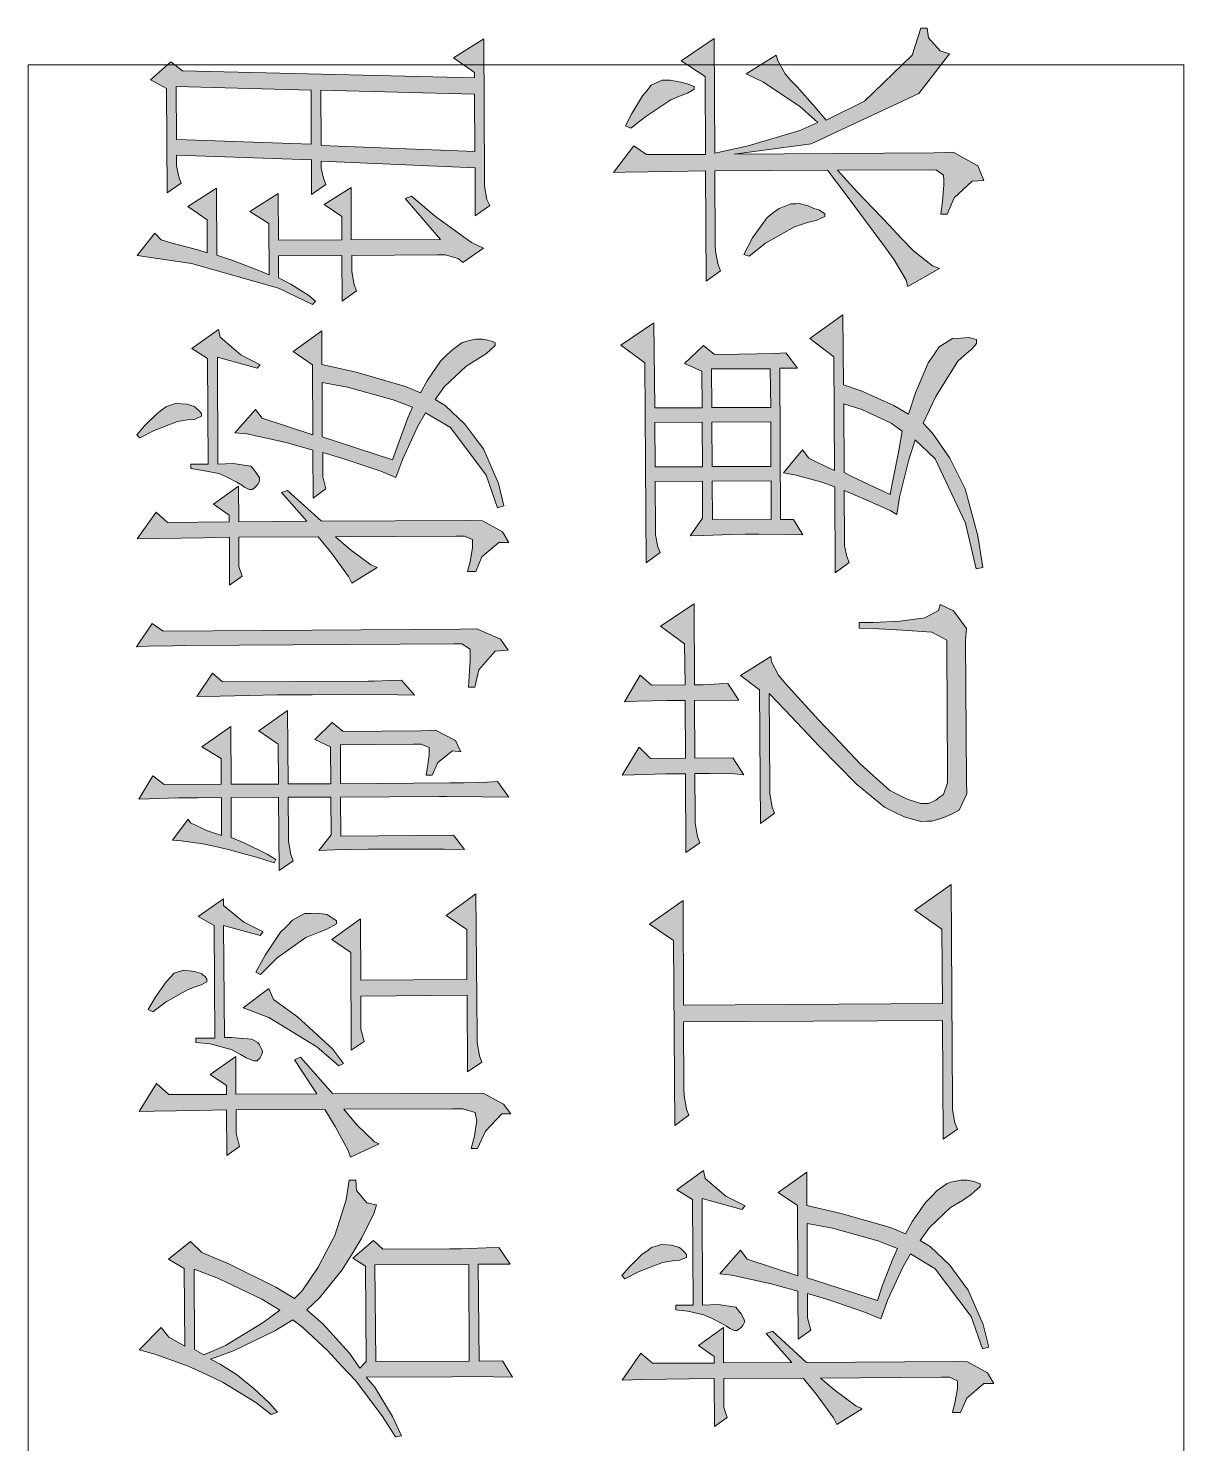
# Model space of a CAD drawing. Header units: millimetres. Extents: x 568 to 57335, y 85 to 28579.
# Drawn here: x 56625.32 to 56647.66, y 28352.49 to 28379.85 of the extents above; entities that cross this region are included whole.
import ezdxf

# ---------------------------------------------------------------- set-up
doc = ezdxf.new("R2010")
doc.units = ezdxf.units.MM

msp = doc.modelspace()

# ---------------------------------------------------------------- hatches: boundary and pattern name
h = msp.add_hatch(color=0)
h.dxf.hatch_style = 2
h.paths.add_polyline_path([(56636.637, 28377.058), (56637.032, 28377.574), (56637.275, 28377.407), (56638.415, 28377.407), (56638.407, 28378.912), (56637.944, 28379.215), (56638.582, 28379.648), (56638.597, 28377.43), (56639.243, 28377.574), (56640.238, 28377.871), (56640.588, 28378.023), (56640.238, 28378.334), (56639.539, 28378.805), (56639.205, 28378.965), (56639.782, 28379.329), (56639.813, 28379.215), (56639.957, 28378.965), (56640.063, 28378.836), (56640.185, 28378.714), (56640.527, 28378.327), (56640.747, 28378.068), (56641.492, 28378.44), (56642.411, 28379.329), (56642.578, 28379.846), (56642.7, 28379.846), (56642.73, 28379.664), (56642.95, 28379.413), (56643.133, 28379.352), (56642.54, 28378.585), (56640.458, 28377.612), (56638.969, 28377.415), (56642.836, 28377.438), (56643.201, 28377.453), (56643.68, 28377.187), (56643.794, 28376.906), (56643.573, 28376.891), (56643.224, 28376.571), (56643.087, 28376.252), (56642.966, 28376.252), (56642.996, 28376.496), (56643.026, 28376.822), (56643.026, 28376.913), (56643.019, 28377.005), (56642.882, 28377.103), (56642.745, 28377.111), (56640.967, 28377.103), (56641.347, 28376.685), (56641.97, 28376.032), (56642.198, 28375.789), (56642.434, 28375.546), (56642.806, 28375.257), (56642.943, 28375.204), (56642.327, 28374.854), (56642.297, 28374.976), (56642.061, 28375.371), (56641.864, 28375.645), (56641.659, 28375.926), (56641.119, 28376.655), (56640.777, 28377.103), (56638.597, 28377.088), (56638.605, 28375.667), (56638.612, 28375.531), (56638.658, 28375.272), (56638.703, 28375.158), (56638.43, 28374.961), (56638.415, 28377.088), (56637.754, 28377.081), (56636.865, 28377.065)])
h = msp.add_hatch(color=0)
h.paths.add_polyline_path([(56633.947, 28378.995), (56633.545, 28379.276), (56634.13, 28379.641), (56634.145, 28376.936), (56634.145, 28376.792), (56634.19, 28376.534), (56634.244, 28376.42), (56633.962, 28376.222), (56633.962, 28377.149), (56630.984, 28377.278), (56630.984, 28377.217), (56630.984, 28377.141), (56631.03, 28376.951), (56631.075, 28376.83), (56630.802, 28376.632), (56630.802, 28377.301), (56628.188, 28377.392), (56628.188, 28377.286), (56628.188, 28377.187), (56628.234, 28376.974), (56628.28, 28376.853), (56628.006, 28376.663), (56627.998, 28378.684), (56627.687, 28378.851), (56628.082, 28379.2), (56628.302, 28379.025), (56633.947, 28378.889)])
h.paths.add_polyline_path([(56630.984, 28377.582), (56633.955, 28377.468), (56633.947, 28378.57), (56630.977, 28378.653)])
h.paths.add_polyline_path([(56628.188, 28377.696), (56630.794, 28377.605), (56630.794, 28378.653), (56628.181, 28378.722)])
h = msp.add_hatch(color=0)
h.dxf.hatch_style = 2
h.paths.add_polyline_path([(56636.872, 28377.962), (56636.994, 28378.197), (56637.199, 28378.539), (56637.283, 28378.638), (56637.366, 28378.744), (56637.579, 28378.843), (56637.7, 28378.843), (56637.731, 28378.843), (56637.868, 28378.82), (56637.974, 28378.798), (56638.08, 28378.767), (56638.194, 28378.722), (56638.194, 28378.699), (56638.194, 28378.668), (56638.065, 28378.592), (56637.944, 28378.547), (56637.746, 28378.463), (56637.26, 28378.144), (56636.971, 28377.916)])
h = msp.add_hatch(color=0)
h.dxf.hatch_style = 2
h.paths.add_polyline_path([(56633.294, 28375.766), (56632.61, 28376.556), (56632.732, 28376.602), (56633.195, 28376.207), (56633.894, 28375.705), (56634.122, 28375.599), (56633.727, 28375.318), (56633.636, 28375.394), (56633.385, 28375.47), (56633.233, 28375.47), (56631.577, 28375.455), (56631.577, 28375.288), (56631.577, 28375.143), (56631.622, 28374.885), (56631.668, 28374.771), (56631.395, 28374.573), (56631.387, 28375.455), (56630.164, 28375.447), (56630.164, 28375.022), (56630.399, 28374.9), (56630.749, 28374.68), (56630.878, 28374.573), (56630.817, 28374.505), (56630.164, 28374.824), (56628.477, 28375.303), (56627.429, 28375.455), (56627.771, 28375.888), (56627.892, 28375.759), (56628.15, 28375.683), (56628.599, 28375.561), (56628.781, 28375.508), (56628.781, 28376.146), (56628.409, 28376.404), (56628.963, 28376.754), (56628.971, 28375.462), (56629.275, 28375.356), (56629.784, 28375.166), (56629.981, 28375.082), (56629.974, 28376.07), (56629.609, 28376.306), (56630.156, 28376.655), (56630.164, 28375.751), (56631.387, 28375.759), (56631.387, 28376.207), (56631.045, 28376.442), (56631.569, 28376.769), (56631.569, 28375.759)])
h = msp.add_hatch(color=0)
h.dxf.hatch_style = 2
h.paths.add_polyline_path([(56639.159, 28375.477), (56639.326, 28375.797), (56639.607, 28376.192), (56639.729, 28376.283), (56639.843, 28376.366), (56640.063, 28376.45), (56640.17, 28376.45), (56640.23, 28376.458), (56640.398, 28376.412), (56640.512, 28376.366), (56640.618, 28376.328), (56640.724, 28376.26), (56640.724, 28376.207), (56640.557, 28376.131), (56640.39, 28376.093), (56640.139, 28376.009), (56639.577, 28375.69), (56639.258, 28375.439)])
h = msp.add_hatch(color=0)
h.paths.add_polyline_path([(56639.927, 28371.253), (56640.291, 28371.701), (56640.413, 28371.534), (56640.527, 28371.481), (56640.77, 28371.36), (56640.907, 28371.299), (56640.899, 28373.495), (56640.436, 28373.852), (56641.074, 28374.307), (56641.081, 28372.955), (56641.423, 28372.841), (56642.054, 28372.552), (56642.343, 28372.385), (56642.479, 28372.803), (56642.722, 28373.381), (56642.829, 28373.532), (56642.935, 28373.692), (56643.193, 28373.852), (56643.353, 28373.859), (56643.505, 28373.867), (56643.657, 28373.829), (56643.657, 28373.791), (56643.657, 28373.753), (56643.566, 28373.646), (56643.475, 28373.57), (56643.292, 28373.411), (56642.867, 28372.727), (56642.624, 28372.211), (56642.806, 28372.021), (56643.14, 28371.534), (56643.285, 28371.238), (56643.437, 28370.942), (56643.68, 28370.038), (56643.778, 28369.422), (56643.649, 28369.399), (56643.444, 28370.281), (56642.859, 28371.527), (56642.472, 28371.891), (56642.35, 28371.504), (56642.168, 28370.782), (56642.115, 28370.448), (56641.985, 28370.524), (56641.476, 28370.752), (56641.097, 28370.911), (56641.104, 28369.924), (56641.104, 28369.84), (56641.15, 28369.635), (56641.195, 28369.521), (56640.922, 28369.323), (56640.914, 28370.98), (56640.663, 28371.071), (56640.17, 28371.208)])
h.paths.add_polyline_path([(56641.097, 28371.261), (56641.248, 28371.185), (56641.697, 28370.972), (56641.985, 28370.835), (56642.031, 28371.071), (56642.153, 28371.686), (56642.221, 28372.059), (56642.008, 28372.211), (56641.438, 28372.476), (56641.089, 28372.59)])
h = msp.add_hatch(color=0)
h.dxf.hatch_style = 2
h.paths.add_polyline_path([(56629.746, 28373.274), (56628.979, 28373.487), (56628.986, 28371.42), (56629.282, 28371.436), (56629.624, 28371.382), (56629.677, 28371.322), (56629.731, 28371.253), (56629.791, 28371.162), (56629.791, 28371.124), (56629.791, 28371.094), (56629.761, 28371.033), (56629.731, 28370.995), (56629.7, 28370.965), (56629.655, 28370.934), (56629.602, 28370.934), (56629.51, 28370.972), (56629.45, 28371.018), (56629.358, 28371.071), (56629.184, 28371.162), (56629.1, 28371.2), (56629.009, 28371.238), (56628.697, 28371.299), (56628.469, 28371.337), (56628.469, 28371.42), (56628.804, 28371.42), (56628.789, 28373.464), (56628.485, 28373.654), (56629.001, 28374.026), (56629.032, 28373.874), (56629.434, 28373.532), (56629.807, 28373.343)])
h = msp.add_hatch(color=0)
h.paths.add_polyline_path([(56629.715, 28372.476), (56629.845, 28372.309), (56630.825, 28371.99), (56630.817, 28373.343), (56630.445, 28373.601), (56630.999, 28373.996), (56630.999, 28373.35), (56631.66, 28373.198), (56632.618, 28372.925), (56632.906, 28372.803), (56633.043, 28373.046), (56633.294, 28373.411), (56633.408, 28373.525), (56633.529, 28373.639), (56633.712, 28373.776), (56633.78, 28373.791), (56633.849, 28373.814), (56633.978, 28373.836), (56634.038, 28373.836), (56634.099, 28373.836), (56634.206, 28373.821), (56634.251, 28373.806), (56634.297, 28373.791), (56634.35, 28373.768), (56634.35, 28373.715), (56634.183, 28373.563), (56634.008, 28373.449), (56633.78, 28373.312), (56633.37, 28372.925), (56633.188, 28372.674), (56633.385, 28372.552), (56633.765, 28372.195), (56633.94, 28371.96), (56634.122, 28371.717), (56634.411, 28371.048), (56634.517, 28370.615), (56634.396, 28370.577), (56634.175, 28371.208), (56633.484, 28372.127), (56633.005, 28372.416), (56632.853, 28372.157), (56632.565, 28371.527), (56632.428, 28371.162), (56632.139, 28371.284), (56631.425, 28371.527), (56631.015, 28371.648), (56631.015, 28371.177), (56631.075, 28370.942), (56630.832, 28370.767), (56630.825, 28371.694), (56630.308, 28371.838), (56629.548, 28372.005), (56629.32, 28372.028)])
h.paths.add_polyline_path([(56631.007, 28371.952), (56632.367, 28371.504), (56632.473, 28371.808), (56632.663, 28372.317), (56632.754, 28372.522), (56632.375, 28372.666), (56631.493, 28372.909), (56631.007, 28373.001)])
h = msp.add_hatch(color=0)
h.paths.add_polyline_path([(56637.267, 28369.513), (56637.245, 28373.381), (56636.781, 28373.722), (56637.419, 28374.155), (56637.435, 28372.507), (56638.354, 28372.507), (56638.346, 28373.221), (56638.012, 28373.365), (56638.377, 28373.715), (56638.589, 28373.54), (56639.068, 28373.548), (56639.759, 28373.563), (56639.972, 28373.57), (56640.192, 28373.274), (56639.851, 28373.274), (56639.866, 28370.349), (56640.116, 28370.349), (56640.299, 28370.053), (56640.01, 28370.06), (56639.448, 28370.068), (56639.182, 28370.068), (56638.908, 28370.06), (56638.384, 28370.045), (56638.118, 28370.038), (56638.361, 28370.38), (56638.361, 28371.094), (56637.442, 28371.086), (56637.45, 28370.159), (56637.45, 28370.053), (56637.495, 28369.825), (56637.541, 28369.711)])
h.paths.add_polyline_path([(56638.544, 28371.375), (56639.676, 28371.375), (56639.676, 28372.241), (56638.536, 28372.233)])
h.paths.add_polyline_path([(56638.551, 28370.342), (56639.683, 28370.349), (56639.683, 28371.101), (56638.544, 28371.094)])
h.paths.add_polyline_path([(56638.536, 28372.514), (56639.676, 28372.514), (56639.668, 28373.267), (56638.529, 28373.267)])
h.paths.add_polyline_path([(56637.442, 28371.367), (56638.361, 28371.367), (56638.354, 28372.233), (56637.435, 28372.226)])
h = msp.add_hatch(color=0)
h.dxf.hatch_style = 2
h.paths.add_polyline_path([(56627.421, 28371.99), (56627.573, 28372.165), (56627.816, 28372.4), (56627.907, 28372.469), (56627.998, 28372.537), (56628.188, 28372.598), (56628.287, 28372.59), (56628.386, 28372.583), (56628.538, 28372.537), (56628.583, 28372.492), (56628.629, 28372.454), (56628.675, 28372.4), (56628.675, 28372.347), (56628.538, 28372.287), (56628.401, 28372.279), (56628.211, 28372.249), (56627.755, 28372.074), (56627.482, 28371.929)])
h = msp.add_hatch(color=0)
h.dxf.hatch_style = 2
h.paths.add_polyline_path([(56630.711, 28370.319), (56630.217, 28370.873), (56630.338, 28370.911), (56630.992, 28370.319), (56633.849, 28370.334), (56634.107, 28370.326), (56634.494, 28370.114), (56634.616, 28369.908), (56634.418, 28369.908), (56634.092, 28369.627), (56633.978, 28369.346), (56633.818, 28369.346), (56633.864, 28369.536), (56633.909, 28369.81), (56633.909, 28369.886), (56633.909, 28369.962), (56633.757, 28370.03), (56633.598, 28370.03), (56631.265, 28370.015), (56631.546, 28369.772), (56631.949, 28369.475), (56632.071, 28369.422), (56631.577, 28369.118), (56631.516, 28369.247), (56631.189, 28369.696), (56630.931, 28370.015), (56629.396, 28370.007), (56629.396, 28369.445), (56629.457, 28369.255), (56629.214, 28369.08), (56629.214, 28370.007), (56628.72, 28370), (56627.831, 28369.984), (56627.429, 28369.977), (56627.793, 28370.493), (56628.014, 28370.296), (56629.206, 28370.304), (56629.206, 28370.433), (56628.903, 28370.645), (56629.389, 28370.995), (56629.396, 28370.304)])
h = msp.add_hatch(color=0)
h.dxf.hatch_style = 2
h.paths.add_polyline_path([(56638.202, 28367.158), (56638.369, 28367.158), (56638.688, 28367.173), (56638.848, 28367.181), (56639.06, 28366.862), (56638.202, 28366.854), (56638.209, 28365.737), (56638.946, 28365.745), (56639.159, 28365.418), (56638.977, 28365.434), (56638.506, 28365.441), (56638.209, 28365.441), (56638.217, 28364.621), (56638.217, 28364.484), (56638.263, 28364.226), (56638.308, 28364.104), (56638.035, 28363.914), (56638.027, 28365.434), (56637.64, 28365.434), (56637.032, 28365.418), (56636.804, 28365.411), (56637.131, 28365.95), (56637.351, 28365.73), (56638.027, 28365.737), (56638.02, 28366.854), (56637.678, 28366.854), (56637.1, 28366.839), (56636.85, 28366.824), (56637.153, 28367.341), (56637.374, 28367.151), (56638.02, 28367.158), (56638.012, 28367.948), (56637.549, 28368.29), (56638.194, 28368.723)])
h = msp.add_hatch(color=0)
h.dxf.hatch_style = 2
h.paths.add_polyline_path([(56639.478, 28364.476), (56639.463, 28367.059), (56639.091, 28367.333), (56639.676, 28367.705), (56639.691, 28367.599), (56639.828, 28367.341), (56639.949, 28367.196), (56640.078, 28367.052), (56640.603, 28366.482), (56641.005, 28366.057), (56641.408, 28365.631), (56641.978, 28365.114), (56642.145, 28365.031), (56642.312, 28364.947), (56642.578, 28364.864), (56642.669, 28364.864), (56642.73, 28364.864), (56642.867, 28364.925), (56642.943, 28364.985), (56643.019, 28365.038), (56643.095, 28365.259), (56643.095, 28365.426), (56643.079, 28367.872), (56643.079, 28368.017), (56642.791, 28368.176), (56642.51, 28368.191), (56642.221, 28368.214), (56641.666, 28368.245), (56641.385, 28368.252), (56641.385, 28368.359), (56641.666, 28368.359), (56642.175, 28368.389), (56642.419, 28368.419), (56642.654, 28368.45), (56642.92, 28368.594), (56642.95, 28368.708), (56643.209, 28368.587), (56643.459, 28368.245), (56643.444, 28368.024), (56643.459, 28365.297), (56643.467, 28365.046), (56643.323, 28364.735), (56643.171, 28364.659), (56643.026, 28364.59), (56642.791, 28364.522), (56642.7, 28364.522), (56642.578, 28364.514), (56642.259, 28364.605), (56642.069, 28364.697), (56641.879, 28364.788), (56641.332, 28365.244), (56640.975, 28365.601), (56640.618, 28365.965), (56639.957, 28366.664), (56639.645, 28366.991), (56639.661, 28365.19), (56639.661, 28365.046), (56639.706, 28364.788), (56639.752, 28364.674)])
h = msp.add_hatch(color=0)
h.dxf.hatch_style = 2
h.paths.add_polyline_path([(56628.363, 28367.918), (56628.12, 28367.91), (56627.641, 28367.903), (56627.413, 28367.888), (56627.717, 28368.343), (56627.93, 28368.191), (56633.674, 28368.229), (56633.993, 28368.237), (56634.456, 28368.039), (56634.601, 28367.827), (56634.35, 28367.804), (56634.031, 28367.447), (56633.955, 28367.113), (56633.833, 28367.113), (56633.849, 28367.318), (56633.864, 28367.629), (56633.864, 28367.736), (56633.864, 28367.842), (56633.704, 28367.948), (56633.552, 28367.948)])
h = msp.add_hatch(color=0)
h.dxf.hatch_style = 2
h.paths.add_polyline_path([(56632.792, 28366.953), (56632.466, 28366.961), (56631.478, 28366.968), (56630.81, 28366.961), (56630.141, 28366.961), (56629.032, 28366.938), (56628.583, 28366.93), (56628.887, 28367.379), (56629.077, 28367.211), (56631.896, 28367.227), (56632.01, 28367.227), (56632.329, 28367.242), (56632.542, 28367.249)])
h = msp.add_hatch(color=0)
h.dxf.hatch_style = 2
h.paths.add_polyline_path([(56629.062, 28364.978), (56628.599, 28364.97), (56628.226, 28364.97), (56627.657, 28364.955), (56627.459, 28364.947), (56627.733, 28365.396), (56627.953, 28365.228), (56629.054, 28365.236), (56629.054, 28365.73), (56628.682, 28365.958), (56629.237, 28366.353), (56629.244, 28365.236), (56630.164, 28365.236), (56630.156, 28366.011), (56629.784, 28366.269), (56630.338, 28366.657), (56630.346, 28365.244), (56631.174, 28365.244), (56631.167, 28365.958), (56630.863, 28366.102), (56631.197, 28366.429), (56631.41, 28366.254), (56632.922, 28366.269), (56633.195, 28366.277), (56633.583, 28366.079), (56633.689, 28365.859), (56633.522, 28365.882), (56633.241, 28365.654), (56633.134, 28365.411), (56633.013, 28365.411), (56633.043, 28365.57), (56633.074, 28365.798), (56633.074, 28365.867), (56633.074, 28365.943), (56632.922, 28366.011), (56632.77, 28366.011), (56631.357, 28365.996), (56631.357, 28365.244), (56633.476, 28365.259), (56633.735, 28365.259), (56634.198, 28365.274), (56634.396, 28365.289), (56634.616, 28364.985), (56634.092, 28364.993), (56633.415, 28365), (56633.264, 28365), (56631.357, 28364.985), (56631.364, 28364.233), (56633.545, 28364.248), (56633.757, 28363.975), (56633.362, 28363.982), (56632.61, 28363.982), (56632.253, 28363.982), (56631.904, 28363.982), (56631.243, 28363.967), (56630.939, 28363.952), (56631.182, 28364.256), (56631.174, 28364.985), (56630.346, 28364.985), (56630.354, 28364.271), (56630.354, 28364.134), (56630.399, 28363.876), (56630.445, 28363.754), (56630.171, 28363.565), (56630.164, 28364.985), (56629.244, 28364.978), (56629.244, 28364.203), (56629.51, 28364.096), (56629.943, 28363.884), (56630.111, 28363.777), (56630.08, 28363.717), (56629.753, 28363.815), (56629.191, 28363.975), (56628.941, 28364.028), (56628.697, 28364.081), (56628.28, 28364.142), (56628.112, 28364.15), (56628.416, 28364.56), (56628.462, 28364.491), (56628.789, 28364.332), (56629.062, 28364.241)])
h = msp.add_hatch(color=0)
h.dxf.hatch_style = 2
h.paths.add_polyline_path([(56637.822, 28358.641), (56637.799, 28362.212), (56637.336, 28362.531), (56637.982, 28362.987), (56637.989, 28360.966), (56642.996, 28360.997), (56642.988, 28362.433), (56642.464, 28362.797), (56643.163, 28363.299), (56643.193, 28359.082), (56643.193, 28358.945), (56643.239, 28358.687), (56643.285, 28358.565), (56643.011, 28358.375), (56642.996, 28360.67), (56637.989, 28360.64), (56637.997, 28359.356), (56638.004, 28359.211), (56638.05, 28358.953), (56638.096, 28358.839)])
h = msp.add_hatch(color=0)
h.dxf.hatch_style = 2
h.paths.add_polyline_path([(56629.807, 28362.311), (56629.1, 28362.501), (56629.115, 28360.336), (56629.252, 28360.336), (56629.472, 28360.32), (56629.564, 28360.313), (56629.647, 28360.305), (56629.761, 28360.244), (56629.791, 28360.199), (56629.822, 28360.146), (56629.852, 28360.077), (56629.852, 28360.055), (56629.829, 28359.986), (56629.807, 28359.948), (56629.784, 28359.918), (56629.746, 28359.887), (56629.685, 28359.887), (56629.533, 28359.948), (56629.427, 28360.009), (56629.267, 28360.1), (56628.842, 28360.214), (56628.561, 28360.244), (56628.561, 28360.328), (56628.933, 28360.328), (56628.918, 28362.501), (56628.606, 28362.676), (56629.1, 28363.018), (56629.1, 28362.888), (56629.488, 28362.569), (56629.867, 28362.379)])
h = msp.add_hatch(color=0)
h.dxf.hatch_style = 2
h.paths.add_polyline_path([(56631.569, 28360.092), (56631.562, 28361.984), (56631.189, 28362.235), (56631.744, 28362.63), (56631.752, 28361.445), (56633.803, 28361.46), (56633.803, 28362.425), (56633.4, 28362.698), (56633.978, 28363.116), (56634, 28360.381), (56634, 28360.244), (56634.046, 28359.986), (56634.092, 28359.865), (56633.818, 28359.675), (56633.811, 28361.156), (56631.752, 28361.141), (56631.752, 28360.503), (56631.82, 28360.26)])
h = msp.add_hatch(color=0)
h.dxf.hatch_style = 2
h.paths.add_polyline_path([(56629.814, 28361.559), (56629.723, 28361.604), (56629.905, 28361.931), (56630.202, 28362.372), (56630.316, 28362.486), (56630.43, 28362.607), (56630.665, 28362.736), (56630.787, 28362.736), (56630.916, 28362.744), (56631.098, 28362.714), (56631.159, 28362.676), (56631.22, 28362.638), (56631.281, 28362.592), (56631.281, 28362.539), (56631.098, 28362.433), (56630.916, 28362.364), (56630.688, 28362.273), (56630.133, 28361.878)])
h = msp.add_hatch(color=0)
h.dxf.hatch_style = 2
h.paths.add_polyline_path([(56627.733, 28360.837), (56627.641, 28360.883), (56627.778, 28361.111), (56627.991, 28361.414), (56628.067, 28361.498), (56628.143, 28361.582), (56628.325, 28361.642), (56628.431, 28361.627), (56628.538, 28361.612), (56628.675, 28361.574), (56628.705, 28361.544), (56628.743, 28361.521), (56628.773, 28361.468), (56628.773, 28361.445), (56628.773, 28361.414), (56628.667, 28361.354), (56628.553, 28361.316), (56628.401, 28361.263), (56627.991, 28361.027)])
h = msp.add_hatch(color=0)
h.dxf.hatch_style = 2
h.paths.add_polyline_path([(56630.065, 28361.073), (56630.528, 28360.738), (56631.205, 28360.123), (56631.417, 28359.834), (56631.326, 28359.789), (56630.901, 28360.161), (56629.974, 28360.723), (56629.48, 28360.913), (56629.974, 28361.285)])
h = msp.add_hatch(color=0)
h.dxf.hatch_style = 2
h.paths.add_polyline_path([(56630.589, 28359.956), (56631.212, 28359.249), (56633.879, 28359.264), (56634.13, 28359.257), (56634.509, 28359.052), (56634.654, 28358.862), (56634.479, 28358.862), (56634.16, 28358.527), (56634.008, 28358.193), (56633.887, 28358.193), (56633.947, 28358.429), (56633.993, 28358.74), (56633.978, 28358.816), (56633.962, 28358.892), (56633.727, 28358.96), (56633.514, 28358.96), (56631.425, 28358.953), (56631.676, 28358.649), (56632.018, 28358.322), (56632.109, 28358.284), (56631.554, 28358.026), (56631.508, 28358.155), (56631.258, 28358.619), (56631.06, 28358.945), (56629.343, 28358.938), (56629.343, 28358.489), (56629.404, 28358.231), (56629.161, 28358.056), (56629.153, 28358.938), (56628.606, 28358.93), (56627.755, 28358.915), (56627.467, 28358.907), (56627.801, 28359.447), (56628.044, 28359.234), (56629.153, 28359.234), (56629.153, 28359.409), (56628.842, 28359.621), (56629.336, 28359.971), (56629.336, 28359.242), (56630.901, 28359.249), (56630.468, 28359.91)])
h = msp.add_hatch(color=0)
h.paths.add_polyline_path([(56628.462, 28356.393), (56628.682, 28356.18), (56629.214, 28355.959), (56630.111, 28355.511), (56630.468, 28355.291), (56630.62, 28355.443), (56630.931, 28355.899), (56631.091, 28356.21), (56631.25, 28356.514), (56631.47, 28357.198), (56631.524, 28357.578), (56631.653, 28357.578), (56631.668, 28357.38), (56631.866, 28357.145), (56632.056, 28357.107), (56632.01, 28356.947), (56631.774, 28356.468), (56631.584, 28356.157), (56631.395, 28355.845), (56630.954, 28355.306), (56630.711, 28355.078), (56631.022, 28354.797), (56631.531, 28354.235), (56631.736, 28353.946), (56631.858, 28354.075), (56631.843, 28355.921), (56631.6, 28356.073), (56631.995, 28356.415), (56632.177, 28356.248), (56633.469, 28356.256), (56633.697, 28356.256), (56634.175, 28356.271), (56634.418, 28356.279), (56634.639, 28355.959), (56634.023, 28355.959), (56634.038, 28354.083), (56634.494, 28354.09), (56634.684, 28353.771), (56634.327, 28353.779), (56633.742, 28353.787), (56633.514, 28353.779), (56631.858, 28353.771), (56632.025, 28353.581), (56632.367, 28353.012), (56632.542, 28352.639), (56632.42, 28352.617), (56632.169, 28353.012), (56631.653, 28353.703), (56631.379, 28353.992), (56631.106, 28354.288), (56630.635, 28354.729), (56630.437, 28354.881), (56630.088, 28354.668), (56629.29, 28354.28), (56628.849, 28354.121), (56629.032, 28354.022), (56629.366, 28353.809), (56629.526, 28353.68), (56629.677, 28353.559), (56629.989, 28353.27), (56630.141, 28353.095), (56630.019, 28353.05), (56629.723, 28353.285), (56629.092, 28353.673), (56628.758, 28353.832), (56628.416, 28353.984), (56627.771, 28354.22), (56627.467, 28354.303), (56627.892, 28354.736), (56628.044, 28354.546), (56628.348, 28354.372), (56628.34, 28355.876), (56628.036, 28356.051)])
h.paths.add_polyline_path([(56632.04, 28354.075), (56633.849, 28354.083), (56633.841, 28355.952), (56632.025, 28355.944)])
h.paths.add_polyline_path([(56628.538, 28354.311), (56628.72, 28354.204), (56629.138, 28354.387), (56629.867, 28354.827), (56630.187, 28355.071), (56629.837, 28355.283), (56629.001, 28355.678), (56628.53, 28355.861)])
h = msp.add_hatch(color=0)
h.dxf.hatch_style = 2
h.paths.add_polyline_path([(56639.121, 28357.016), (56638.354, 28357.228), (56638.361, 28355.162), (56638.658, 28355.177), (56639, 28355.124), (56639.053, 28355.063), (56639.106, 28354.995), (56639.159, 28354.903), (56639.167, 28354.865), (56639.167, 28354.835), (56639.136, 28354.774), (56639.106, 28354.736), (56639.076, 28354.706), (56639.022, 28354.675), (56638.977, 28354.675), (56638.886, 28354.713), (56638.825, 28354.759), (56638.734, 28354.812), (56638.559, 28354.903), (56638.475, 28354.941), (56638.384, 28354.979), (56638.073, 28355.048), (56637.845, 28355.078), (56637.845, 28355.162), (56638.179, 28355.162), (56638.164, 28357.205), (56637.86, 28357.395), (56638.377, 28357.768), (56638.407, 28357.616), (56638.81, 28357.274), (56639.182, 28357.084)])
h = msp.add_hatch(color=0)
h.paths.add_polyline_path([(56639.091, 28356.225), (56639.22, 28356.051), (56640.2, 28355.732), (56640.192, 28357.091), (56639.82, 28357.342), (56640.375, 28357.737), (56640.375, 28357.091), (56641.036, 28356.94), (56641.993, 28356.666), (56642.282, 28356.544), (56642.419, 28356.788), (56642.669, 28357.152), (56642.783, 28357.266), (56642.897, 28357.38), (56643.087, 28357.517), (56643.155, 28357.54), (56643.224, 28357.555), (56643.353, 28357.578), (56643.414, 28357.578), (56643.475, 28357.578), (56643.581, 28357.563), (56643.627, 28357.547), (56643.672, 28357.532), (56643.725, 28357.509), (56643.725, 28357.456), (56643.551, 28357.304), (56643.383, 28357.19), (56643.155, 28357.053), (56642.745, 28356.666), (56642.563, 28356.415), (56642.76, 28356.301), (56643.14, 28355.937), (56643.315, 28355.701), (56643.497, 28355.458), (56643.786, 28354.789), (56643.892, 28354.356), (56643.771, 28354.318), (56643.551, 28354.949), (56642.859, 28355.868), (56642.381, 28356.157), (56642.229, 28355.899), (56641.94, 28355.276), (56641.803, 28354.903), (56641.507, 28355.025), (56640.8, 28355.268), (56640.39, 28355.39), (56640.39, 28354.919), (56640.451, 28354.683), (56640.208, 28354.508), (56640.2, 28355.435), (56639.683, 28355.58), (56638.924, 28355.747), (56638.696, 28355.77)])
h.paths.add_polyline_path([(56640.382, 28355.694), (56641.742, 28355.253), (56641.841, 28355.549), (56642.039, 28356.058), (56642.13, 28356.263), (56641.75, 28356.408), (56640.869, 28356.651), (56640.382, 28356.742)])
h = msp.add_hatch(color=0)
h.dxf.hatch_style = 2
h.paths.add_polyline_path([(56636.796, 28355.739), (56636.948, 28355.906), (56637.191, 28356.149), (56637.283, 28356.21), (56637.374, 28356.279), (56637.564, 28356.339), (56637.662, 28356.332), (56637.761, 28356.324), (56637.913, 28356.279), (56637.959, 28356.241), (56638.004, 28356.195), (56638.05, 28356.142), (56638.05, 28356.089), (56637.913, 28356.035), (56637.776, 28356.02), (56637.586, 28355.99), (56637.131, 28355.815), (56636.857, 28355.671)])
h = msp.add_hatch(color=0)
h.dxf.hatch_style = 2
h.paths.add_polyline_path([(56640.086, 28354.06), (56639.592, 28354.615), (56639.714, 28354.66), (56640.367, 28354.06), (56643.216, 28354.075), (56643.482, 28354.068), (56643.87, 28353.855), (56643.991, 28353.65), (56643.794, 28353.65), (56643.467, 28353.369), (56643.345, 28353.088), (56643.193, 28353.088), (56643.239, 28353.278), (56643.285, 28353.551), (56643.285, 28353.627), (56643.285, 28353.703), (56643.133, 28353.771), (56642.973, 28353.771), (56640.641, 28353.756), (56640.922, 28353.513), (56641.324, 28353.217), (56641.446, 28353.164), (56640.952, 28352.86), (56640.891, 28352.989), (56640.565, 28353.437), (56640.306, 28353.756), (56638.772, 28353.749), (56638.772, 28353.186), (56638.832, 28352.996), (56638.589, 28352.822), (56638.582, 28353.749), (56638.096, 28353.741), (56637.207, 28353.726), (56636.804, 28353.718), (56637.169, 28354.235), (56637.389, 28354.045), (56638.582, 28354.045), (56638.582, 28354.174), (56638.278, 28354.387), (56638.764, 28354.736), (56638.764, 28354.052)])

# ---------------------------------------------------------------- linework, layer by layer
at = {"color": 0, "lineweight": 0}
for points in [[(56636.637, 28377.058), (56637.032, 28377.574), (56637.275, 28377.407), (56638.415, 28377.407), (56638.407, 28378.912), (56637.944, 28379.215), (56638.582, 28379.648), (56638.597, 28377.43), (56639.243, 28377.574), (56640.238, 28377.871), (56640.588, 28378.023), (56640.238, 28378.334), (56639.539, 28378.805), (56639.205, 28378.965), (56639.782, 28379.329), (56639.813, 28379.215), (56639.957, 28378.965), (56640.063, 28378.836), (56640.185, 28378.714), (56640.527, 28378.327), (56640.747, 28378.068), (56641.492, 28378.44), (56642.411, 28379.329), (56642.578, 28379.846), (56642.7, 28379.846), (56642.73, 28379.664), (56642.95, 28379.413), (56643.133, 28379.352), (56642.54, 28378.585), (56640.458, 28377.612), (56638.969, 28377.415), (56642.836, 28377.438), (56643.201, 28377.453), (56643.68, 28377.187), (56643.794, 28376.906), (56643.573, 28376.891), (56643.224, 28376.571), (56643.087, 28376.252), (56642.966, 28376.252), (56642.996, 28376.496), (56643.026, 28376.822), (56643.026, 28376.913), (56643.019, 28377.005), (56642.882, 28377.103), (56642.745, 28377.111), (56640.967, 28377.103), (56641.347, 28376.685), (56641.97, 28376.032), (56642.198, 28375.789), (56642.434, 28375.546), (56642.806, 28375.257), (56642.943, 28375.204), (56642.327, 28374.854), (56642.297, 28374.976), (56642.061, 28375.371), (56641.864, 28375.645), (56641.659, 28375.926), (56641.119, 28376.655), (56640.777, 28377.103), (56638.597, 28377.088), (56638.605, 28375.667), (56638.612, 28375.531), (56638.658, 28375.272), (56638.703, 28375.158), (56638.43, 28374.961), (56638.415, 28377.088), (56637.754, 28377.081), (56636.865, 28377.065)], [(56633.947, 28378.995), (56633.545, 28379.276), (56634.13, 28379.641), (56634.145, 28376.936), (56634.145, 28376.792), (56634.19, 28376.534), (56634.244, 28376.42), (56633.962, 28376.222), (56633.962, 28377.149), (56630.984, 28377.278), (56630.984, 28377.217), (56630.984, 28377.141), (56631.03, 28376.951), (56631.075, 28376.83), (56630.802, 28376.632), (56630.802, 28377.301), (56628.188, 28377.392), (56628.188, 28377.286), (56628.188, 28377.187), (56628.234, 28376.974), (56628.28, 28376.853), (56628.006, 28376.663), (56627.998, 28378.684), (56627.687, 28378.851), (56628.082, 28379.2), (56628.302, 28379.025), (56633.947, 28378.889)], [(56625.324, 28319.94), (56625.324, 28379.139), (56647.661, 28379.139), (56647.661, 28319.94)], [(56636.872, 28377.962), (56636.994, 28378.197), (56637.199, 28378.539), (56637.283, 28378.638), (56637.366, 28378.744), (56637.579, 28378.843), (56637.7, 28378.843), (56637.731, 28378.843), (56637.868, 28378.82), (56637.974, 28378.798), (56638.08, 28378.767), (56638.194, 28378.722), (56638.194, 28378.699), (56638.194, 28378.668), (56638.065, 28378.592), (56637.944, 28378.547), (56637.746, 28378.463), (56637.26, 28378.144), (56636.971, 28377.916)], [(56628.188, 28377.696), (56630.794, 28377.605), (56630.794, 28378.653), (56628.181, 28378.722)], [(56630.984, 28377.582), (56633.955, 28377.468), (56633.947, 28378.57), (56630.977, 28378.653)], [(56633.294, 28375.766), (56632.61, 28376.556), (56632.732, 28376.602), (56633.195, 28376.207), (56633.894, 28375.705), (56634.122, 28375.599), (56633.727, 28375.318), (56633.636, 28375.394), (56633.385, 28375.47), (56633.233, 28375.47), (56631.577, 28375.455), (56631.577, 28375.288), (56631.577, 28375.143), (56631.622, 28374.885), (56631.668, 28374.771), (56631.395, 28374.573), (56631.387, 28375.455), (56630.164, 28375.447), (56630.164, 28375.022), (56630.399, 28374.9), (56630.749, 28374.68), (56630.878, 28374.573), (56630.817, 28374.505), (56630.164, 28374.824), (56628.477, 28375.303), (56627.429, 28375.455), (56627.771, 28375.888), (56627.892, 28375.759), (56628.15, 28375.683), (56628.599, 28375.561), (56628.781, 28375.508), (56628.781, 28376.146), (56628.409, 28376.404), (56628.963, 28376.754), (56628.971, 28375.462), (56629.275, 28375.356), (56629.784, 28375.166), (56629.981, 28375.082), (56629.974, 28376.07), (56629.609, 28376.306), (56630.156, 28376.655), (56630.164, 28375.751), (56631.387, 28375.759), (56631.387, 28376.207), (56631.045, 28376.442), (56631.569, 28376.769), (56631.569, 28375.759)], [(56639.159, 28375.477), (56639.326, 28375.797), (56639.607, 28376.192), (56639.729, 28376.283), (56639.843, 28376.366), (56640.063, 28376.45), (56640.17, 28376.45), (56640.23, 28376.458), (56640.398, 28376.412), (56640.512, 28376.366), (56640.618, 28376.328), (56640.724, 28376.26), (56640.724, 28376.207), (56640.557, 28376.131), (56640.39, 28376.093), (56640.139, 28376.009), (56639.577, 28375.69), (56639.258, 28375.439)], [(56639.927, 28371.253), (56640.291, 28371.701), (56640.413, 28371.534), (56640.527, 28371.481), (56640.77, 28371.36), (56640.907, 28371.299), (56640.899, 28373.495), (56640.436, 28373.852), (56641.074, 28374.307), (56641.081, 28372.955), (56641.423, 28372.841), (56642.054, 28372.552), (56642.343, 28372.385), (56642.479, 28372.803), (56642.722, 28373.381), (56642.829, 28373.532), (56642.935, 28373.692), (56643.193, 28373.852), (56643.353, 28373.859), (56643.505, 28373.867), (56643.657, 28373.829), (56643.657, 28373.791), (56643.657, 28373.753), (56643.566, 28373.646), (56643.475, 28373.57), (56643.292, 28373.411), (56642.867, 28372.727), (56642.624, 28372.211), (56642.806, 28372.021), (56643.14, 28371.534), (56643.285, 28371.238), (56643.437, 28370.942), (56643.68, 28370.038), (56643.778, 28369.422), (56643.649, 28369.399), (56643.444, 28370.281), (56642.859, 28371.527), (56642.472, 28371.891), (56642.35, 28371.504), (56642.168, 28370.782), (56642.115, 28370.448), (56641.985, 28370.524), (56641.476, 28370.752), (56641.097, 28370.911), (56641.104, 28369.924), (56641.104, 28369.84), (56641.15, 28369.635), (56641.195, 28369.521), (56640.922, 28369.323), (56640.914, 28370.98), (56640.663, 28371.071), (56640.17, 28371.208)], [(56629.746, 28373.274), (56628.979, 28373.487), (56628.986, 28371.42), (56629.282, 28371.436), (56629.624, 28371.382), (56629.677, 28371.322), (56629.731, 28371.253), (56629.791, 28371.162), (56629.791, 28371.124), (56629.791, 28371.094), (56629.761, 28371.033), (56629.731, 28370.995), (56629.7, 28370.965), (56629.655, 28370.934), (56629.602, 28370.934), (56629.51, 28370.972), (56629.45, 28371.018), (56629.358, 28371.071), (56629.184, 28371.162), (56629.1, 28371.2), (56629.009, 28371.238), (56628.697, 28371.299), (56628.469, 28371.337), (56628.469, 28371.42), (56628.804, 28371.42), (56628.789, 28373.464), (56628.485, 28373.654), (56629.001, 28374.026), (56629.032, 28373.874), (56629.434, 28373.532), (56629.807, 28373.343)], [(56629.715, 28372.476), (56629.845, 28372.309), (56630.825, 28371.99), (56630.817, 28373.343), (56630.445, 28373.601), (56630.999, 28373.996), (56630.999, 28373.35), (56631.66, 28373.198), (56632.618, 28372.925), (56632.906, 28372.803), (56633.043, 28373.046), (56633.294, 28373.411), (56633.408, 28373.525), (56633.529, 28373.639), (56633.712, 28373.776), (56633.78, 28373.791), (56633.849, 28373.814), (56633.978, 28373.836), (56634.038, 28373.836), (56634.099, 28373.836), (56634.206, 28373.821), (56634.251, 28373.806), (56634.297, 28373.791), (56634.35, 28373.768), (56634.35, 28373.715), (56634.183, 28373.563), (56634.008, 28373.449), (56633.78, 28373.312), (56633.37, 28372.925), (56633.188, 28372.674), (56633.385, 28372.552), (56633.765, 28372.195), (56633.94, 28371.96), (56634.122, 28371.717), (56634.411, 28371.048), (56634.517, 28370.615), (56634.396, 28370.577), (56634.175, 28371.208), (56633.484, 28372.127), (56633.005, 28372.416), (56632.853, 28372.157), (56632.565, 28371.527), (56632.428, 28371.162), (56632.139, 28371.284), (56631.425, 28371.527), (56631.015, 28371.648), (56631.015, 28371.177), (56631.075, 28370.942), (56630.832, 28370.767), (56630.825, 28371.694), (56630.308, 28371.838), (56629.548, 28372.005), (56629.32, 28372.028)], [(56637.267, 28369.513), (56637.245, 28373.381), (56636.781, 28373.722), (56637.419, 28374.155), (56637.435, 28372.507), (56638.354, 28372.507), (56638.346, 28373.221), (56638.012, 28373.365), (56638.377, 28373.715), (56638.589, 28373.54), (56639.068, 28373.548), (56639.759, 28373.563), (56639.972, 28373.57), (56640.192, 28373.274), (56639.851, 28373.274), (56639.866, 28370.349), (56640.116, 28370.349), (56640.299, 28370.053), (56640.01, 28370.06), (56639.448, 28370.068), (56639.182, 28370.068), (56638.908, 28370.06), (56638.384, 28370.045), (56638.118, 28370.038), (56638.361, 28370.38), (56638.361, 28371.094), (56637.442, 28371.086), (56637.45, 28370.159), (56637.45, 28370.053), (56637.495, 28369.825), (56637.541, 28369.711)], [(56638.536, 28372.514), (56639.676, 28372.514), (56639.668, 28373.267), (56638.529, 28373.267)], [(56631.007, 28371.952), (56632.367, 28371.504), (56632.473, 28371.808), (56632.663, 28372.317), (56632.754, 28372.522), (56632.375, 28372.666), (56631.493, 28372.909), (56631.007, 28373.001)], [(56627.421, 28371.99), (56627.573, 28372.165), (56627.816, 28372.4), (56627.907, 28372.469), (56627.998, 28372.537), (56628.188, 28372.598), (56628.287, 28372.59), (56628.386, 28372.583), (56628.538, 28372.537), (56628.583, 28372.492), (56628.629, 28372.454), (56628.675, 28372.4), (56628.675, 28372.347), (56628.538, 28372.287), (56628.401, 28372.279), (56628.211, 28372.249), (56627.755, 28372.074), (56627.482, 28371.929)], [(56641.097, 28371.261), (56641.248, 28371.185), (56641.697, 28370.972), (56641.985, 28370.835), (56642.031, 28371.071), (56642.153, 28371.686), (56642.221, 28372.059), (56642.008, 28372.211), (56641.438, 28372.476), (56641.089, 28372.59)], [(56637.442, 28371.367), (56638.361, 28371.367), (56638.354, 28372.233), (56637.435, 28372.226)], [(56638.544, 28371.375), (56639.676, 28371.375), (56639.676, 28372.241), (56638.536, 28372.233)], [(56630.711, 28370.319), (56630.217, 28370.873), (56630.338, 28370.911), (56630.992, 28370.319), (56633.849, 28370.334), (56634.107, 28370.326), (56634.494, 28370.114), (56634.616, 28369.908), (56634.418, 28369.908), (56634.092, 28369.627), (56633.978, 28369.346), (56633.818, 28369.346), (56633.864, 28369.536), (56633.909, 28369.81), (56633.909, 28369.886), (56633.909, 28369.962), (56633.757, 28370.03), (56633.598, 28370.03), (56631.265, 28370.015), (56631.546, 28369.772), (56631.949, 28369.475), (56632.071, 28369.422), (56631.577, 28369.118), (56631.516, 28369.247), (56631.189, 28369.696), (56630.931, 28370.015), (56629.396, 28370.007), (56629.396, 28369.445), (56629.457, 28369.255), (56629.214, 28369.08), (56629.214, 28370.007), (56628.72, 28370), (56627.831, 28369.984), (56627.429, 28369.977), (56627.793, 28370.493), (56628.014, 28370.296), (56629.206, 28370.304), (56629.206, 28370.433), (56628.903, 28370.645), (56629.389, 28370.995), (56629.396, 28370.304)], [(56638.551, 28370.342), (56639.683, 28370.349), (56639.683, 28371.101), (56638.544, 28371.094)], [(56638.202, 28367.158), (56638.369, 28367.158), (56638.688, 28367.173), (56638.848, 28367.181), (56639.06, 28366.862), (56638.202, 28366.854), (56638.209, 28365.737), (56638.946, 28365.745), (56639.159, 28365.418), (56638.977, 28365.434), (56638.506, 28365.441), (56638.209, 28365.441), (56638.217, 28364.621), (56638.217, 28364.484), (56638.263, 28364.226), (56638.308, 28364.104), (56638.035, 28363.914), (56638.027, 28365.434), (56637.64, 28365.434), (56637.032, 28365.418), (56636.804, 28365.411), (56637.131, 28365.95), (56637.351, 28365.73), (56638.027, 28365.737), (56638.02, 28366.854), (56637.678, 28366.854), (56637.1, 28366.839), (56636.85, 28366.824), (56637.153, 28367.341), (56637.374, 28367.151), (56638.02, 28367.158), (56638.012, 28367.948), (56637.549, 28368.29), (56638.194, 28368.723)], [(56639.478, 28364.476), (56639.463, 28367.059), (56639.091, 28367.333), (56639.676, 28367.705), (56639.691, 28367.599), (56639.828, 28367.341), (56639.949, 28367.196), (56640.078, 28367.052), (56640.603, 28366.482), (56641.005, 28366.057), (56641.408, 28365.631), (56641.978, 28365.114), (56642.145, 28365.031), (56642.312, 28364.947), (56642.578, 28364.864), (56642.669, 28364.864), (56642.73, 28364.864), (56642.867, 28364.925), (56642.943, 28364.985), (56643.019, 28365.038), (56643.095, 28365.259), (56643.095, 28365.426), (56643.079, 28367.872), (56643.079, 28368.017), (56642.791, 28368.176), (56642.51, 28368.191), (56642.221, 28368.214), (56641.666, 28368.245), (56641.385, 28368.252), (56641.385, 28368.359), (56641.666, 28368.359), (56642.175, 28368.389), (56642.419, 28368.419), (56642.654, 28368.45), (56642.92, 28368.594), (56642.95, 28368.708), (56643.209, 28368.587), (56643.459, 28368.245), (56643.444, 28368.024), (56643.459, 28365.297), (56643.467, 28365.046), (56643.323, 28364.735), (56643.171, 28364.659), (56643.026, 28364.59), (56642.791, 28364.522), (56642.7, 28364.522), (56642.578, 28364.514), (56642.259, 28364.605), (56642.069, 28364.697), (56641.879, 28364.788), (56641.332, 28365.244), (56640.975, 28365.601), (56640.618, 28365.965), (56639.957, 28366.664), (56639.645, 28366.991), (56639.661, 28365.19), (56639.661, 28365.046), (56639.706, 28364.788), (56639.752, 28364.674)], [(56628.363, 28367.918), (56628.12, 28367.91), (56627.641, 28367.903), (56627.413, 28367.888), (56627.717, 28368.343), (56627.93, 28368.191), (56633.674, 28368.229), (56633.993, 28368.237), (56634.456, 28368.039), (56634.601, 28367.827), (56634.35, 28367.804), (56634.031, 28367.447), (56633.955, 28367.113), (56633.833, 28367.113), (56633.849, 28367.318), (56633.864, 28367.629), (56633.864, 28367.736), (56633.864, 28367.842), (56633.704, 28367.948), (56633.552, 28367.948)], [(56632.792, 28366.953), (56632.466, 28366.961), (56631.478, 28366.968), (56630.81, 28366.961), (56630.141, 28366.961), (56629.032, 28366.938), (56628.583, 28366.93), (56628.887, 28367.379), (56629.077, 28367.211), (56631.896, 28367.227), (56632.01, 28367.227), (56632.329, 28367.242), (56632.542, 28367.249)], [(56629.062, 28364.978), (56628.599, 28364.97), (56628.226, 28364.97), (56627.657, 28364.955), (56627.459, 28364.947), (56627.733, 28365.396), (56627.953, 28365.228), (56629.054, 28365.236), (56629.054, 28365.73), (56628.682, 28365.958), (56629.237, 28366.353), (56629.244, 28365.236), (56630.164, 28365.236), (56630.156, 28366.011), (56629.784, 28366.269), (56630.338, 28366.657), (56630.346, 28365.244), (56631.174, 28365.244), (56631.167, 28365.958), (56630.863, 28366.102), (56631.197, 28366.429), (56631.41, 28366.254), (56632.922, 28366.269), (56633.195, 28366.277), (56633.583, 28366.079), (56633.689, 28365.859), (56633.522, 28365.882), (56633.241, 28365.654), (56633.134, 28365.411), (56633.013, 28365.411), (56633.043, 28365.57), (56633.074, 28365.798), (56633.074, 28365.867), (56633.074, 28365.943), (56632.922, 28366.011), (56632.77, 28366.011), (56631.357, 28365.996), (56631.357, 28365.244), (56633.476, 28365.259), (56633.735, 28365.259), (56634.198, 28365.274), (56634.396, 28365.289), (56634.616, 28364.985), (56634.092, 28364.993), (56633.415, 28365), (56633.264, 28365), (56631.357, 28364.985), (56631.364, 28364.233), (56633.545, 28364.248), (56633.757, 28363.975), (56633.362, 28363.982), (56632.61, 28363.982), (56632.253, 28363.982), (56631.904, 28363.982), (56631.243, 28363.967), (56630.939, 28363.952), (56631.182, 28364.256), (56631.174, 28364.985), (56630.346, 28364.985), (56630.354, 28364.271), (56630.354, 28364.134), (56630.399, 28363.876), (56630.445, 28363.754), (56630.171, 28363.565), (56630.164, 28364.985), (56629.244, 28364.978), (56629.244, 28364.203), (56629.51, 28364.096), (56629.943, 28363.884), (56630.111, 28363.777), (56630.08, 28363.717), (56629.753, 28363.815), (56629.191, 28363.975), (56628.941, 28364.028), (56628.697, 28364.081), (56628.28, 28364.142), (56628.112, 28364.15), (56628.416, 28364.56), (56628.462, 28364.491), (56628.789, 28364.332), (56629.062, 28364.241)], [(56637.822, 28358.641), (56637.799, 28362.212), (56637.336, 28362.531), (56637.982, 28362.987), (56637.989, 28360.966), (56642.996, 28360.997), (56642.988, 28362.433), (56642.464, 28362.797), (56643.163, 28363.299), (56643.193, 28359.082), (56643.193, 28358.945), (56643.239, 28358.687), (56643.285, 28358.565), (56643.011, 28358.375), (56642.996, 28360.67), (56637.989, 28360.64), (56637.997, 28359.356), (56638.004, 28359.211), (56638.05, 28358.953), (56638.096, 28358.839)], [(56629.807, 28362.311), (56629.1, 28362.501), (56629.115, 28360.336), (56629.252, 28360.336), (56629.472, 28360.32), (56629.564, 28360.313), (56629.647, 28360.305), (56629.761, 28360.244), (56629.791, 28360.199), (56629.822, 28360.146), (56629.852, 28360.077), (56629.852, 28360.055), (56629.829, 28359.986), (56629.807, 28359.948), (56629.784, 28359.918), (56629.746, 28359.887), (56629.685, 28359.887), (56629.533, 28359.948), (56629.427, 28360.009), (56629.267, 28360.1), (56628.842, 28360.214), (56628.561, 28360.244), (56628.561, 28360.328), (56628.933, 28360.328), (56628.918, 28362.501), (56628.606, 28362.676), (56629.1, 28363.018), (56629.1, 28362.888), (56629.488, 28362.569), (56629.867, 28362.379)], [(56631.569, 28360.092), (56631.562, 28361.984), (56631.189, 28362.235), (56631.744, 28362.63), (56631.752, 28361.445), (56633.803, 28361.46), (56633.803, 28362.425), (56633.4, 28362.698), (56633.978, 28363.116), (56634, 28360.381), (56634, 28360.244), (56634.046, 28359.986), (56634.092, 28359.865), (56633.818, 28359.675), (56633.811, 28361.156), (56631.752, 28361.141), (56631.752, 28360.503), (56631.82, 28360.26)], [(56629.814, 28361.559), (56629.723, 28361.604), (56629.905, 28361.931), (56630.202, 28362.372), (56630.316, 28362.486), (56630.43, 28362.607), (56630.665, 28362.736), (56630.787, 28362.736), (56630.916, 28362.744), (56631.098, 28362.714), (56631.159, 28362.676), (56631.22, 28362.638), (56631.281, 28362.592), (56631.281, 28362.539), (56631.098, 28362.433), (56630.916, 28362.364), (56630.688, 28362.273), (56630.133, 28361.878)], [(56627.733, 28360.837), (56627.641, 28360.883), (56627.778, 28361.111), (56627.991, 28361.414), (56628.067, 28361.498), (56628.143, 28361.582), (56628.325, 28361.642), (56628.431, 28361.627), (56628.538, 28361.612), (56628.675, 28361.574), (56628.705, 28361.544), (56628.743, 28361.521), (56628.773, 28361.468), (56628.773, 28361.445), (56628.773, 28361.414), (56628.667, 28361.354), (56628.553, 28361.316), (56628.401, 28361.263), (56627.991, 28361.027)], [(56630.065, 28361.073), (56630.528, 28360.738), (56631.205, 28360.123), (56631.417, 28359.834), (56631.326, 28359.789), (56630.901, 28360.161), (56629.974, 28360.723), (56629.48, 28360.913), (56629.974, 28361.285)], [(56630.589, 28359.956), (56631.212, 28359.249), (56633.879, 28359.264), (56634.13, 28359.257), (56634.509, 28359.052), (56634.654, 28358.862), (56634.479, 28358.862), (56634.16, 28358.527), (56634.008, 28358.193), (56633.887, 28358.193), (56633.947, 28358.429), (56633.993, 28358.74), (56633.978, 28358.816), (56633.962, 28358.892), (56633.727, 28358.96), (56633.514, 28358.96), (56631.425, 28358.953), (56631.676, 28358.649), (56632.018, 28358.322), (56632.109, 28358.284), (56631.554, 28358.026), (56631.508, 28358.155), (56631.258, 28358.619), (56631.06, 28358.945), (56629.343, 28358.938), (56629.343, 28358.489), (56629.404, 28358.231), (56629.161, 28358.056), (56629.153, 28358.938), (56628.606, 28358.93), (56627.755, 28358.915), (56627.467, 28358.907), (56627.801, 28359.447), (56628.044, 28359.234), (56629.153, 28359.234), (56629.153, 28359.409), (56628.842, 28359.621), (56629.336, 28359.971), (56629.336, 28359.242), (56630.901, 28359.249), (56630.468, 28359.91)], [(56628.462, 28356.393), (56628.682, 28356.18), (56629.214, 28355.959), (56630.111, 28355.511), (56630.468, 28355.291), (56630.62, 28355.443), (56630.931, 28355.899), (56631.091, 28356.21), (56631.25, 28356.514), (56631.47, 28357.198), (56631.524, 28357.578), (56631.653, 28357.578), (56631.668, 28357.38), (56631.866, 28357.145), (56632.056, 28357.107), (56632.01, 28356.947), (56631.774, 28356.468), (56631.584, 28356.157), (56631.395, 28355.845), (56630.954, 28355.306), (56630.711, 28355.078), (56631.022, 28354.797), (56631.531, 28354.235), (56631.736, 28353.946), (56631.858, 28354.075), (56631.843, 28355.921), (56631.6, 28356.073), (56631.995, 28356.415), (56632.177, 28356.248), (56633.469, 28356.256), (56633.697, 28356.256), (56634.175, 28356.271), (56634.418, 28356.279), (56634.639, 28355.959), (56634.023, 28355.959), (56634.038, 28354.083), (56634.494, 28354.09), (56634.684, 28353.771), (56634.327, 28353.779), (56633.742, 28353.787), (56633.514, 28353.779), (56631.858, 28353.771), (56632.025, 28353.581), (56632.367, 28353.012), (56632.542, 28352.639), (56632.42, 28352.617), (56632.169, 28353.012), (56631.653, 28353.703), (56631.379, 28353.992), (56631.106, 28354.288), (56630.635, 28354.729), (56630.437, 28354.881), (56630.088, 28354.668), (56629.29, 28354.28), (56628.849, 28354.121), (56629.032, 28354.022), (56629.366, 28353.809), (56629.526, 28353.68), (56629.677, 28353.559), (56629.989, 28353.27), (56630.141, 28353.095), (56630.019, 28353.05), (56629.723, 28353.285), (56629.092, 28353.673), (56628.758, 28353.832), (56628.416, 28353.984), (56627.771, 28354.22), (56627.467, 28354.303), (56627.892, 28354.736), (56628.044, 28354.546), (56628.348, 28354.372), (56628.34, 28355.876), (56628.036, 28356.051)], [(56639.121, 28357.016), (56638.354, 28357.228), (56638.361, 28355.162), (56638.658, 28355.177), (56639, 28355.124), (56639.053, 28355.063), (56639.106, 28354.995), (56639.159, 28354.903), (56639.167, 28354.865), (56639.167, 28354.835), (56639.136, 28354.774), (56639.106, 28354.736), (56639.076, 28354.706), (56639.022, 28354.675), (56638.977, 28354.675), (56638.886, 28354.713), (56638.825, 28354.759), (56638.734, 28354.812), (56638.559, 28354.903), (56638.475, 28354.941), (56638.384, 28354.979), (56638.073, 28355.048), (56637.845, 28355.078), (56637.845, 28355.162), (56638.179, 28355.162), (56638.164, 28357.205), (56637.86, 28357.395), (56638.377, 28357.768), (56638.407, 28357.616), (56638.81, 28357.274), (56639.182, 28357.084)], [(56639.091, 28356.225), (56639.22, 28356.051), (56640.2, 28355.732), (56640.192, 28357.091), (56639.82, 28357.342), (56640.375, 28357.737), (56640.375, 28357.091), (56641.036, 28356.94), (56641.993, 28356.666), (56642.282, 28356.544), (56642.419, 28356.788), (56642.669, 28357.152), (56642.783, 28357.266), (56642.897, 28357.38), (56643.087, 28357.517), (56643.155, 28357.54), (56643.224, 28357.555), (56643.353, 28357.578), (56643.414, 28357.578), (56643.475, 28357.578), (56643.581, 28357.563), (56643.627, 28357.547), (56643.672, 28357.532), (56643.725, 28357.509), (56643.725, 28357.456), (56643.551, 28357.304), (56643.383, 28357.19), (56643.155, 28357.053), (56642.745, 28356.666), (56642.563, 28356.415), (56642.76, 28356.301), (56643.14, 28355.937), (56643.315, 28355.701), (56643.497, 28355.458), (56643.786, 28354.789), (56643.892, 28354.356), (56643.771, 28354.318), (56643.551, 28354.949), (56642.859, 28355.868), (56642.381, 28356.157), (56642.229, 28355.899), (56641.94, 28355.276), (56641.803, 28354.903), (56641.507, 28355.025), (56640.8, 28355.268), (56640.39, 28355.39), (56640.39, 28354.919), (56640.451, 28354.683), (56640.208, 28354.508), (56640.2, 28355.435), (56639.683, 28355.58), (56638.924, 28355.747), (56638.696, 28355.77)], [(56640.382, 28355.694), (56641.742, 28355.253), (56641.841, 28355.549), (56642.039, 28356.058), (56642.13, 28356.263), (56641.75, 28356.408), (56640.869, 28356.651), (56640.382, 28356.742)], [(56636.796, 28355.739), (56636.948, 28355.906), (56637.191, 28356.149), (56637.283, 28356.21), (56637.374, 28356.279), (56637.564, 28356.339), (56637.662, 28356.332), (56637.761, 28356.324), (56637.913, 28356.279), (56637.959, 28356.241), (56638.004, 28356.195), (56638.05, 28356.142), (56638.05, 28356.089), (56637.913, 28356.035), (56637.776, 28356.02), (56637.586, 28355.99), (56637.131, 28355.815), (56636.857, 28355.671)], [(56632.04, 28354.075), (56633.849, 28354.083), (56633.841, 28355.952), (56632.025, 28355.944)], [(56628.538, 28354.311), (56628.72, 28354.204), (56629.138, 28354.387), (56629.867, 28354.827), (56630.187, 28355.071), (56629.837, 28355.283), (56629.001, 28355.678), (56628.53, 28355.861)], [(56640.086, 28354.06), (56639.592, 28354.615), (56639.714, 28354.66), (56640.367, 28354.06), (56643.216, 28354.075), (56643.482, 28354.068), (56643.87, 28353.855), (56643.991, 28353.65), (56643.794, 28353.65), (56643.467, 28353.369), (56643.345, 28353.088), (56643.193, 28353.088), (56643.239, 28353.278), (56643.285, 28353.551), (56643.285, 28353.627), (56643.285, 28353.703), (56643.133, 28353.771), (56642.973, 28353.771), (56640.641, 28353.756), (56640.922, 28353.513), (56641.324, 28353.217), (56641.446, 28353.164), (56640.952, 28352.86), (56640.891, 28352.989), (56640.565, 28353.437), (56640.306, 28353.756), (56638.772, 28353.749), (56638.772, 28353.186), (56638.832, 28352.996), (56638.589, 28352.822), (56638.582, 28353.749), (56638.096, 28353.741), (56637.207, 28353.726), (56636.804, 28353.718), (56637.169, 28354.235), (56637.389, 28354.045), (56638.582, 28354.045), (56638.582, 28354.174), (56638.278, 28354.387), (56638.764, 28354.736), (56638.764, 28354.052)]]:
    msp.add_lwpolyline(points, close=True, dxfattribs=at)

doc.saveas('drawing.dxf')
